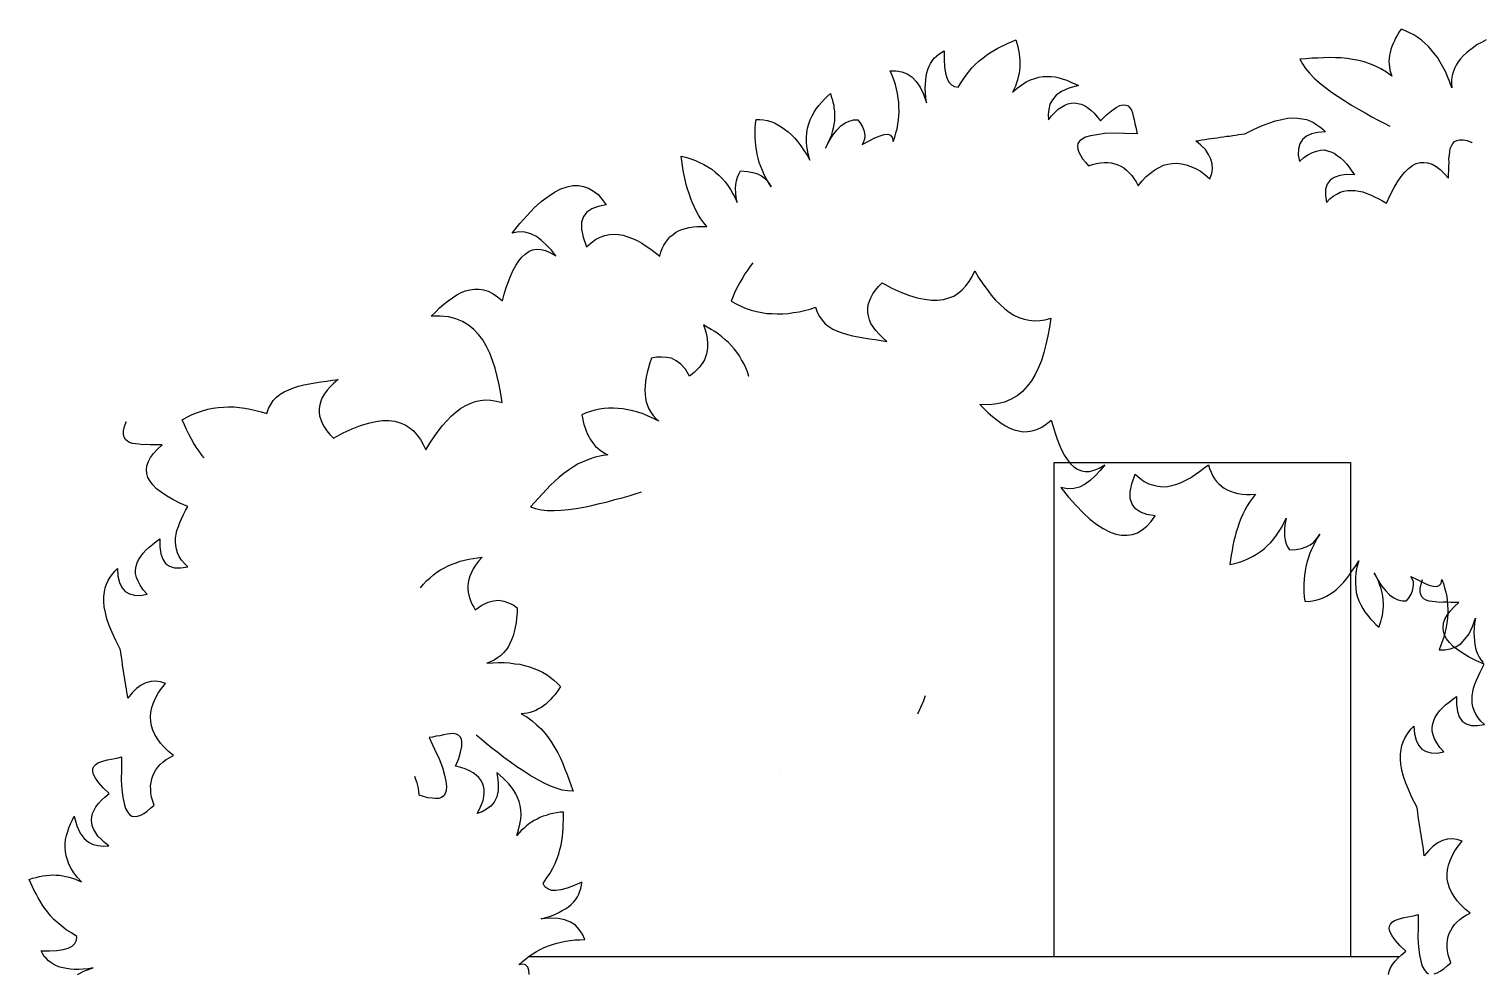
# Model space of a CAD drawing. Extents: x -24232 to 27340, y -23039 to 23489.
# Drawn here: x -10953 to -10217, y -4855 to -4377 of the extents above; entities that cross this region are included whole.
import ezdxf

# ---------------------------------------------------------------- set-up
doc = ezdxf.new("R2010")
doc.units = 0
doc.header["$LTSCALE"] = 10
for name, color, linetype in [('0-PLANTS', 11, 'CONTINUOUS'), ('1', 1, 'CONTINUOUS'), ('3', 3, 'CONTINUOUS')]:
    doc.layers.add(name, color=color, linetype=linetype)

msp = doc.modelspace()

# ---------------------------------------------------------------- linework, layer by layer
at = {"layer": '0-PLANTS', "color": 11}
msp.add_lwpolyline([(-10503.1, -4723.56), (-10500.12, -4716.77), (-10499.19, -4714.25)], dxfattribs=at)
for points in [[(-10503.85, -4725.29), (-10503.85, -4725.29)], [(-10572.65, -4752.9), (-10572.65, -4752.9)]]:
    msp.add_lwpolyline(points, close=True, dxfattribs=at)
at = {"layer": '1'}
for p, q in [((-10434.24, -4596.46), (-10284.24, -4596.46)), ((-10434.24, -4846.46), (-10434.24, -4596.46)), ((-10284.24, -4596.46), (-10284.24, -4846.46))]:
    msp.add_line(p, q, dxfattribs=at)
for points in [[(-10215.73, -4382.83), (-10218.02, -4384.1), (-10220.16, -4385.24), (-10222.06, -4386.68), (-10223.95, -4387.98), (-10225.57, -4389.31), (-10227.21, -4390.77), (-10228.59, -4392.4), (-10229.82, -4393.9), (-10230.8, -4395.56), (-10231.64, -4397.24), (-10232.36, -4399.07), (-10232.81, -4400.92), (-10233.15, -4402.92), (-10233.21, -4404.94), (-10233.01, -4406.99), (-10233.01, -4406.99), (-10234.08, -4404.18), (-10235.16, -4401.36), (-10236.26, -4398.82), (-10237.51, -4396.39), (-10238.91, -4394.09), (-10240.19, -4391.93), (-10241.74, -4389.88), (-10243.32, -4387.96), (-10244.9, -4386.18), (-10246.63, -4384.52), (-10248.38, -4382.99), (-10250.27, -4381.59), (-10252.31, -4380.3), (-10254.38, -4379.29), (-10256.44, -4378.27), (-10258.66, -4377.38), (-10258.66, -4377.38), (-10259.61, -4378.77), (-10260.57, -4380.3), (-10261.39, -4381.71), (-10262.08, -4383.27), (-10262.76, -4384.69), (-10263.31, -4386.12), (-10263.87, -4387.69), (-10264.29, -4389.14), (-10264.57, -4390.6), (-10264.71, -4392.08), (-10264.87, -4393.69), (-10264.75, -4395.19), (-10264.63, -4396.69), (-10264.36, -4398.07), (-10263.97, -4399.6), (-10263.44, -4401.14), (-10263.44, -4401.14), (-10266.09, -4399.12), (-10268.9, -4397.49), (-10271.61, -4396.14), (-10274.47, -4394.91), (-10277.36, -4393.95), (-10280.13, -4393.26), (-10283.06, -4392.7), (-10285.99, -4392.28), (-10288.94, -4391.99), (-10291.91, -4391.83), (-10294.88, -4391.81), (-10297.87, -4391.92), (-10300.86, -4392.03), (-10303.85, -4392.14), (-10306.86, -4392.39), (-10309.85, -4392.5), (-10309.85, -4392.5), (-10308.6, -4394.92), (-10307.08, -4397.37), (-10305.01, -4399.74), (-10302.55, -4402.29), (-10299.94, -4404.58), (-10296.92, -4406.91), (-10293.9, -4409.24), (-10290.6, -4411.46), (-10287.16, -4413.7), (-10283.71, -4415.8), (-10280.26, -4417.9), (-10276.79, -4419.73), (-10273.46, -4421.68), (-10270.24, -4423.36), (-10267.27, -4424.87), (-10264.44, -4426.37)], [(-10864.11, -4594.13), (-10865.25, -4592.73), (-10866.67, -4590.71), (-10868.09, -4588.68), (-10869.39, -4586.51), (-10870.68, -4584.33), (-10871.85, -4582.15), (-10873.02, -4579.83), (-10874.08, -4577.36), (-10875.14, -4574.89), (-10875.14, -4574.89), (-10872.57, -4573.42), (-10870.12, -4572.23), (-10867.52, -4571.16), (-10864.89, -4570.36), (-10862.26, -4569.55), (-10859.6, -4569.02), (-10857.07, -4568.63), (-10854.37, -4568.5), (-10851.68, -4568.37), (-10848.97, -4568.38), (-10846.23, -4568.65), (-10843.48, -4569.05), (-10840.74, -4569.46), (-10837.96, -4570.13), (-10835.19, -4570.81), (-10832.38, -4571.75), (-10832.38, -4571.75), (-10831.55, -4569.23), (-10830.41, -4567.08), (-10829.1, -4565.2), (-10827.52, -4563.41), (-10825.63, -4562.01), (-10823.59, -4560.72), (-10821.25, -4559.68), (-10818.91, -4558.77), (-10816.28, -4557.97), (-10813.63, -4557.3), (-10810.84, -4556.76), (-10808.05, -4556.21), (-10805.12, -4555.78), (-10802.18, -4555.36), (-10799.24, -4554.93), (-10796.31, -4554.51), (-10796.31, -4554.51), (-10798.43, -4556.34), (-10800.28, -4558.15), (-10801.86, -4559.93), (-10803.17, -4561.82), (-10804.35, -4563.56), (-10805.12, -4565.4), (-10805.6, -4567.34), (-10805.96, -4569.14), (-10805.91, -4571.03), (-10805.73, -4572.91), (-10805.14, -4574.75), (-10804.42, -4576.57), (-10803.42, -4578.5), (-10802.01, -4580.39), (-10800.47, -4582.27), (-10798.66, -4584.13), (-10798.66, -4584.13), (-10793.78, -4581.48), (-10789.24, -4579.4), (-10784.94, -4577.76), (-10780.99, -4576.56), (-10777.28, -4575.78), (-10773.8, -4575.31), (-10770.69, -4575.27), (-10767.68, -4575.65), (-10765.02, -4576.47), (-10762.49, -4577.44), (-10760.32, -4578.85), (-10758.25, -4580.54), (-10756.43, -4582.53), (-10754.72, -4584.8), (-10753.25, -4587.36), (-10751.9, -4590.07), (-10751.9, -4590.07), (-10749.92, -4586.76), (-10747.8, -4583.57), (-10745.65, -4580.65), (-10743.49, -4577.86), (-10741.3, -4575.35), (-10739.08, -4573.1), (-10736.72, -4570.97), (-10734.45, -4569.25), (-10732.02, -4567.79), (-10729.57, -4566.6), (-10726.95, -4565.67), (-10724.43, -4565.15), (-10721.75, -4564.88), (-10719.03, -4565.02), (-10716.28, -4565.43), (-10713.36, -4566.22), (-10713.36, -4566.22), (-10714.07, -4561.69), (-10714.91, -4557.3), (-10715.89, -4552.93), (-10716.97, -4548.84), (-10718.17, -4544.89), (-10719.61, -4541.25), (-10721.31, -4537.76), (-10723.12, -4534.55), (-10725.29, -4531.78), (-10727.71, -4529.18), (-10730.37, -4527), (-10733.38, -4525.27), (-10736.77, -4523.85), (-10740.52, -4522.86), (-10744.63, -4522.46), (-10749.23, -4522.5), (-10749.23, -4522.5), (-10747.13, -4520.4), (-10745.04, -4518.3), (-10742.92, -4516.46), (-10740.65, -4514.75), (-10738.5, -4513.18), (-10736.34, -4511.75), (-10734.15, -4510.59), (-10731.94, -4509.69), (-10729.69, -4509.2), (-10727.42, -4508.84), (-10725.11, -4508.88), (-10722.78, -4509.19), (-10720.41, -4509.91), (-10717.98, -4511.16), (-10715.66, -4512.69), (-10713.16, -4514.74), (-10713.16, -4514.74), (-10712.27, -4511.4), (-10711.25, -4508.05), (-10710.2, -4504.97), (-10709, -4502.01), (-10707.78, -4499.32), (-10706.39, -4496.88), (-10705, -4494.57), (-10703.42, -4492.66), (-10701.68, -4491.13), (-10699.91, -4489.87), (-10697.96, -4489), (-10695.96, -4488.67), (-10693.79, -4488.73), (-10691.43, -4489.3), (-10688.89, -4490.41), (-10686.15, -4492.03), (-10686.15, -4492.03), (-10688.47, -4489.15), (-10690.89, -4486.54), (-10693.42, -4484.22), (-10696.05, -4482.31), (-10698.9, -4480.83), (-10701.83, -4480.04), (-10704.95, -4479.94), (-10708.28, -4480.54), (-10708.28, -4480.54), (-10704.42, -4475.69), (-10700.64, -4471.53), (-10697.08, -4467.79), (-10693.6, -4464.6), (-10690.07, -4461.95), (-10686.89, -4459.88), (-10683.67, -4458.2), (-10680.53, -4457.08), (-10677.61, -4456.52), (-10674.77, -4456.51), (-10672.15, -4456.93), (-10669.63, -4457.77), (-10667.18, -4459.28), (-10664.83, -4461.08), (-10662.71, -4463.45), (-10660.67, -4466.22), (-10660.67, -4466.22), (-10664.79, -4467.04), (-10668.06, -4468.17), (-10670.6, -4469.91), (-10672.28, -4472.11), (-10673.21, -4475.05), (-10673.28, -4478.44), (-10672.46, -4482.56), (-10670.77, -4487.4), (-10670.77, -4487.4), (-10668.39, -4485.4), (-10666.12, -4483.69), (-10663.8, -4482.51), (-10661.44, -4481.74), (-10659.05, -4481.23), (-10656.77, -4481.01), (-10654.45, -4481.18), (-10652.11, -4481.63), (-10649.73, -4482.34), (-10647.48, -4483.2), (-10645.07, -4484.32), (-10642.78, -4485.58), (-10640.46, -4487.11), (-10638.14, -4488.65), (-10635.95, -4490.32), (-10633.6, -4492.12), (-10633.6, -4492.12), (-10633.12, -4490.18), (-10632.35, -4488.34), (-10631.57, -4486.64), (-10630.64, -4485.06), (-10629.55, -4483.73), (-10628.47, -4482.41), (-10627.08, -4481.32), (-10625.7, -4480.24), (-10624.16, -4479.41), (-10622.47, -4478.7), (-10620.63, -4478.11), (-10618.78, -4477.66), (-10616.65, -4477.31), (-10614.5, -4477.1), (-10612.33, -4477.16), (-10609.89, -4477.19), (-10609.89, -4477.19), (-10611.43, -4475.31), (-10612.85, -4473.28), (-10614.12, -4471.38), (-10615.28, -4469.19), (-10616.3, -4467.12), (-10617.33, -4464.92), (-10618.09, -4462.7), (-10618.85, -4460.47), (-10619.61, -4458.24), (-10620.24, -4456), (-10620.75, -4453.61), (-10621.26, -4451.23), (-10621.76, -4448.84), (-10622.13, -4446.44), (-10622.51, -4444.04), (-10622.88, -4441.64), (-10622.88, -4441.64), (-10620.39, -4442.2), (-10618.01, -4442.92), (-10615.63, -4443.76), (-10613.5, -4444.77), (-10611.37, -4445.78), (-10609.36, -4446.94), (-10607.33, -4448.23), (-10605.56, -4449.68), (-10603.78, -4451.26), (-10602.14, -4452.86), (-10600.61, -4454.6), (-10599.2, -4456.5), (-10597.92, -4458.54), (-10596.63, -4460.58), (-10595.47, -4462.76), (-10594.43, -4465.1), (-10594.43, -4465.1), (-10594.95, -4462.58), (-10595.17, -4460.3), (-10595.26, -4458), (-10595.19, -4455.97), (-10594.84, -4454.03), (-10594.34, -4452.23), (-10593.69, -4450.67), (-10592.76, -4449.09), (-10592.76, -4449.09), (-10589.35, -4449.29), (-10586.59, -4449.83), (-10584.22, -4450.55), (-10582.22, -4451.57), (-10580.61, -4452.76), (-10579.39, -4454.13), (-10578.31, -4455.52), (-10577.35, -4457.05), (-10577.35, -4457.05), (-10578.63, -4455.01), (-10579.78, -4452.95), (-10580.79, -4451.02), (-10581.67, -4448.94), (-10582.55, -4446.86), (-10583.3, -4444.77), (-10583.91, -4442.66), (-10584.39, -4440.54), (-10584.74, -4438.41), (-10585.09, -4436.28), (-10585.3, -4434.13), (-10585.38, -4431.97), (-10585.45, -4429.82), (-10585.4, -4427.64), (-10585.22, -4425.32), (-10584.9, -4423.12), (-10584.9, -4423.12), (-10583, -4423.07), (-10581.09, -4423.29), (-10579.29, -4423.65), (-10577.48, -4424.15), (-10575.66, -4424.79), (-10573.94, -4425.7), (-10572.21, -4426.75), (-10570.47, -4427.93), (-10568.72, -4429.25), (-10567.07, -4430.84), (-10565.41, -4432.58), (-10563.87, -4434.45), (-10562.32, -4436.47), (-10560.74, -4438.75), (-10559.16, -4441.03), (-10557.69, -4443.59), (-10557.69, -4443.59), (-10558.54, -4440.43), (-10559.1, -4437.5), (-10559.36, -4434.82), (-10559.35, -4432.25), (-10559.18, -4429.79), (-10558.87, -4427.46), (-10558.28, -4425.24), (-10557.53, -4423.27), (-10556.64, -4421.28), (-10555.6, -4419.42), (-10554.56, -4417.69), (-10553.23, -4416.07), (-10551.9, -4414.45), (-10550.42, -4412.95), (-10548.94, -4411.45), (-10547.33, -4409.94), (-10547.33, -4409.94), (-10546.92, -4411.38), (-10546.51, -4412.83), (-10546.09, -4414.28), (-10545.66, -4415.86), (-10545.52, -4417.34), (-10545.23, -4418.94), (-10545.2, -4420.56), (-10545.18, -4422.18), (-10545.28, -4423.82), (-10545.52, -4425.6), (-10545.88, -4427.4), (-10546.36, -4429.34), (-10546.98, -4431.3), (-10547.74, -4433.27), (-10548.75, -4435.4), (-10549.89, -4437.54), (-10549.89, -4437.54), (-10547.94, -4433.96), (-10546.07, -4430.94), (-10544.02, -4428.43), (-10542.06, -4426.34), (-10539.91, -4424.78), (-10537.83, -4423.89), (-10535.59, -4423.27), (-10533.42, -4423.32), (-10533.42, -4423.32), (-10532.16, -4425.09), (-10531.18, -4426.76), (-10530.47, -4428.45), (-10530.05, -4430.03), (-10529.9, -4431.51), (-10530.02, -4433.01), (-10530.56, -4434.41), (-10531.25, -4435.7), (-10531.25, -4435.7), (-10527.77, -4433.87), (-10524.81, -4432.36), (-10522.2, -4431.29), (-10520.1, -4430.67), (-10518.35, -4430.5), (-10516.95, -4431.04), (-10516.02, -4432.17), (-10515.56, -4434.15), (-10515.56, -4434.15), (-10514.82, -4432.05), (-10514.22, -4429.82), (-10513.62, -4427.73), (-10513.16, -4425.52), (-10512.97, -4423.33), (-10512.78, -4421.15), (-10512.59, -4418.96), (-10512.68, -4416.67), (-10512.76, -4414.51), (-10513.12, -4412.24), (-10513.47, -4409.98), (-10513.97, -4407.72), (-10514.46, -4405.47), (-10515.24, -4403.11), (-10516.13, -4400.9), (-10517.04, -4398.55), (-10517.04, -4398.55), (-10514.06, -4398.52), (-10511.17, -4399.05), (-10508.5, -4400.01), (-10506.04, -4401.66), (-10503.92, -4403.89), (-10501.88, -4406.66), (-10500.17, -4410.29), (-10498.66, -4414.61), (-10498.66, -4414.61), (-10499.05, -4412.07), (-10499.29, -4409.66), (-10499.38, -4407.37), (-10499.32, -4405.19), (-10499.12, -4403.14), (-10498.9, -4401.22), (-10498.54, -4399.43), (-10498.03, -4397.75), (-10497.37, -4396.2), (-10496.69, -4394.78), (-10495.75, -4393.33), (-10494.79, -4392.15), (-10493.67, -4391.09), (-10492.56, -4390.04), (-10491.15, -4389.22), (-10489.74, -4388.4), (-10489.74, -4388.4), (-10489.87, -4392.61), (-10489.63, -4396.38), (-10489.18, -4399.59), (-10488.52, -4402.1), (-10487.51, -4404.16), (-10486.15, -4405.52), (-10484.57, -4406.44), (-10482.66, -4406.66), (-10482.66, -4406.66), (-10480.9, -4403.91), (-10479.26, -4401.32), (-10477.44, -4399.1), (-10475.75, -4397.04), (-10473.91, -4395.1), (-10472.05, -4393.43), (-10470.29, -4392.03), (-10468.4, -4390.63), (-10466.62, -4389.37), (-10464.71, -4388.23), (-10462.91, -4387.24), (-10460.97, -4386.24), (-10459.16, -4385.38), (-10457.35, -4384.53), (-10455.41, -4383.66), (-10453.6, -4382.8), (-10453.6, -4382.8), (-10453.02, -4384.5), (-10452.57, -4386.36), (-10452.13, -4388.07), (-10451.82, -4389.8), (-10451.65, -4391.55), (-10451.49, -4393.16), (-10451.45, -4394.91), (-10451.56, -4396.55), (-10451.67, -4398.18), (-10451.91, -4399.83), (-10452.29, -4401.5), (-10452.68, -4403.02), (-10453.21, -4404.57), (-10453.72, -4406.24), (-10454.39, -4407.66), (-10455.18, -4409.23), (-10455.18, -4409.23), (-10452.81, -4407.23), (-10450.54, -4405.52), (-10448.38, -4404.09), (-10446.18, -4403.06), (-10443.95, -4402.3), (-10441.85, -4401.68), (-10439.71, -4401.34), (-10437.69, -4401.27), (-10435.65, -4401.34), (-10433.6, -4401.55), (-10431.65, -4402.03), (-10429.56, -4402.64), (-10427.74, -4403.27), (-10425.76, -4404.16), (-10423.77, -4405.04), (-10421.92, -4405.94), (-10421.92, -4405.94), (-10426.81, -4407.24), (-10430.43, -4408.95), (-10433.22, -4410.85), (-10435.03, -4413.06), (-10436.3, -4415.35), (-10436.85, -4417.98), (-10437.13, -4420.58), (-10437, -4423.28), (-10437, -4423.28), (-10435.45, -4421.23), (-10433.73, -4419.43), (-10432.12, -4417.92), (-10430.47, -4416.81), (-10428.8, -4415.83), (-10427.25, -4415.14), (-10425.52, -4414.83), (-10423.91, -4414.67), (-10422.26, -4414.91), (-10420.59, -4415.29), (-10418.89, -4416.07), (-10417.31, -4417), (-10415.69, -4418.33), (-10413.91, -4419.91), (-10412.38, -4421.66), (-10410.68, -4423.79), (-10410.68, -4423.79), (-10407.73, -4420.79), (-10405.1, -4418.64), (-10402.82, -4417.06), (-10400.88, -4416.05), (-10399.3, -4415.63), (-10397.93, -4415.76), (-10396.81, -4416.19), (-10395.9, -4417.19), (-10395.11, -4418.33), (-10394.56, -4419.76), (-10394.13, -4421.34), (-10393.68, -4423.2), (-10393.36, -4425.06), (-10392.9, -4426.91), (-10392.6, -4428.64), (-10392.16, -4430.36), (-10392.16, -4430.36), (-10398.54, -4430.18), (-10403.97, -4430.04), (-10408.69, -4430.23), (-10412.57, -4430.75), (-10415.76, -4431.34), (-10418.27, -4431.99), (-10420.07, -4432.98), (-10421.31, -4434.05), (-10422.15, -4435.22), (-10422.42, -4436.6), (-10422.27, -4438.07), (-10421.71, -4439.64), (-10420.88, -4441.19), (-10419.76, -4442.97), (-10418.36, -4444.73), (-10416.84, -4446.47), (-10416.84, -4446.47), (-10414.73, -4445.86), (-10412.76, -4445.26), (-10410.76, -4444.93), (-10408.87, -4444.87), (-10406.98, -4444.82), (-10405.33, -4445.07), (-10403.53, -4445.43), (-10401.99, -4445.95), (-10400.42, -4446.75), (-10398.99, -4447.55), (-10397.53, -4448.63), (-10396.33, -4449.86), (-10394.96, -4451.35), (-10393.86, -4452.87), (-10392.74, -4454.66), (-10391.73, -4456.59), (-10391.73, -4456.59), (-10389.68, -4454.08), (-10387.58, -4451.98), (-10385.46, -4450.15), (-10383.32, -4448.58), (-10381.14, -4447.28), (-10378.94, -4446.25), (-10376.7, -4445.62), (-10374.44, -4445.26), (-10372.14, -4445.17), (-10369.81, -4445.48), (-10367.46, -4445.93), (-10365.08, -4446.78), (-10362.67, -4447.89), (-10360.23, -4449.28), (-10357.9, -4450.94), (-10355.39, -4453), (-10355.39, -4453), (-10354.42, -4450.46), (-10354.12, -4448), (-10354.23, -4445.57), (-10354.88, -4443.06), (-10356.06, -4440.74), (-10357.65, -4438.33), (-10359.9, -4436.11), (-10362.57, -4433.8), (-10362.57, -4433.8), (-10360.96, -4433.64), (-10359.5, -4433.36), (-10357.89, -4433.2), (-10356.29, -4432.91), (-10354.82, -4432.76), (-10353.22, -4432.47), (-10351.74, -4432.32), (-10350.15, -4432.03), (-10348.54, -4431.87), (-10347.08, -4431.59), (-10345.47, -4431.43), (-10343.87, -4431.14), (-10342.4, -4431), (-10340.8, -4430.7), (-10339.33, -4430.56), (-10337.73, -4430.26), (-10337.73, -4430.26), (-10333.34, -4428.07), (-10329.32, -4426.32), (-10325.67, -4424.87), (-10322.26, -4423.73), (-10319.08, -4423), (-10316.16, -4422.45), (-10313.46, -4422.31), (-10311.02, -4422.34), (-10308.69, -4422.66), (-10306.61, -4423.13), (-10304.79, -4423.76), (-10302.94, -4424.66), (-10301.34, -4425.72), (-10299.75, -4426.78), (-10298.28, -4427.99), (-10296.92, -4429.35), (-10296.92, -4429.35), (-10300.83, -4429.6), (-10304, -4430.32), (-10306.59, -4431.52), (-10308.59, -4433.21), (-10309.87, -4435.37), (-10310.57, -4437.87), (-10310.68, -4440.86), (-10310.07, -4444.32), (-10310.07, -4444.32), (-10307.83, -4442.34), (-10305.55, -4440.76), (-10303.48, -4439.75), (-10301.52, -4439.01), (-10299.54, -4438.54), (-10297.65, -4438.49), (-10295.85, -4438.86), (-10294.17, -4439.37), (-10292.61, -4440.16), (-10291.01, -4441.22), (-10289.4, -4442.42), (-10287.9, -4443.89), (-10286.39, -4445.51), (-10285, -4447.26), (-10283.59, -4449.16), (-10282.19, -4451.05), (-10282.19, -4451.05), (-10286.26, -4450.91), (-10289.74, -4451.39), (-10292.49, -4452.34), (-10294.65, -4453.77), (-10296.07, -4455.81), (-10296.91, -4458.33), (-10297, -4461.45), (-10296.51, -4465.06), (-10296.51, -4465.06), (-10294.79, -4463.26), (-10293.03, -4461.87), (-10291.25, -4460.75), (-10289.44, -4459.89), (-10287.6, -4459.3), (-10285.74, -4458.98), (-10283.85, -4458.93), (-10281.94, -4459.01), (-10280.01, -4459.36), (-10278.08, -4459.72), (-10276.11, -4460.47), (-10274.14, -4461.22), (-10272.16, -4462.11), (-10270.03, -4463.12), (-10268.03, -4464.14), (-10266.02, -4465.3), (-10266.02, -4465.3), (-10264.24, -4461.33), (-10262.43, -4457.76), (-10260.57, -4454.6), (-10258.67, -4451.98), (-10256.87, -4449.63), (-10254.88, -4447.81), (-10252.99, -4446.4), (-10251.06, -4445.4), (-10249.08, -4444.8), (-10247.19, -4444.75), (-10245.14, -4444.95), (-10243.04, -4445.69), (-10241.03, -4446.85), (-10238.98, -4448.41), (-10236.89, -4450.37), (-10234.76, -4452.73), (-10234.76, -4452.73), (-10234.68, -4450.82), (-10234.61, -4448.79), (-10234.54, -4446.75), (-10234.45, -4444.84), (-10234.52, -4442.82), (-10234.29, -4441.04), (-10234.06, -4439.25), (-10233.8, -4437.74), (-10233.26, -4436.33), (-10232.57, -4435.18), (-10231.71, -4434.28), (-10230.55, -4433.63), (-10229.09, -4433.35), (-10227.33, -4433.31), (-10225.26, -4433.78), (-10222.87, -4434.63), (-10222.87, -4434.63), (-10222.77, -4434.54)], [(-10586.57, -4495.62), (-10587.71, -4497.01), (-10589.13, -4499.04), (-10590.55, -4501.06), (-10591.85, -4503.24), (-10593.15, -4505.41), (-10594.31, -4507.6), (-10595.49, -4509.92), (-10596.54, -4512.39), (-10597.6, -4514.86), (-10597.6, -4514.86), (-10595.04, -4516.33), (-10592.58, -4517.52), (-10589.98, -4518.59), (-10587.35, -4519.39), (-10584.72, -4520.19), (-10582.06, -4520.72), (-10579.53, -4521.11), (-10576.83, -4521.24), (-10574.14, -4521.37), (-10571.43, -4521.37), (-10568.69, -4521.1), (-10565.95, -4520.69), (-10563.2, -4520.28), (-10560.42, -4519.61), (-10557.65, -4518.94), (-10554.85, -4517.99), (-10554.85, -4517.99), (-10554.01, -4520.51), (-10552.87, -4522.66), (-10551.57, -4524.55), (-10549.98, -4526.33), (-10548.09, -4527.74), (-10546.05, -4529.02), (-10543.72, -4530.06), (-10541.37, -4530.97), (-10538.74, -4531.77), (-10536.1, -4532.44), (-10533.31, -4532.99), (-10530.52, -4533.53), (-10527.58, -4533.96), (-10524.64, -4534.38), (-10521.71, -4534.81), (-10518.77, -4535.24), (-10518.77, -4535.24), (-10520.89, -4533.4), (-10522.74, -4531.59), (-10524.33, -4529.81), (-10525.63, -4527.92), (-10526.81, -4526.18), (-10527.58, -4524.34), (-10528.06, -4522.4), (-10528.43, -4520.6), (-10528.38, -4518.71), (-10528.19, -4516.84), (-10527.6, -4515), (-10526.88, -4513.17), (-10525.88, -4511.24), (-10524.47, -4509.35), (-10522.93, -4507.47), (-10521.12, -4505.62), (-10521.12, -4505.62), (-10516.24, -4508.27), (-10511.7, -4510.34), (-10507.4, -4511.98), (-10503.45, -4513.19), (-10499.74, -4513.96), (-10496.27, -4514.44), (-10493.15, -4514.47), (-10490.14, -4514.09), (-10487.48, -4513.27), (-10484.95, -4512.31), (-10482.78, -4510.89), (-10480.72, -4509.2), (-10478.9, -4507.22), (-10477.18, -4504.95), (-10475.71, -4502.38), (-10474.36, -4499.67), (-10474.36, -4499.67), (-10472.38, -4502.98), (-10470.26, -4506.17), (-10468.11, -4509.09), (-10465.95, -4511.88), (-10463.76, -4514.4), (-10461.55, -4516.65), (-10459.18, -4518.78), (-10456.92, -4520.49), (-10454.49, -4521.95), (-10452.03, -4523.14), (-10449.42, -4524.08), (-10446.89, -4524.6), (-10444.21, -4524.86), (-10441.49, -4524.72), (-10438.74, -4524.32), (-10435.82, -4523.52), (-10435.82, -4523.52), (-10436.54, -4528.06), (-10437.38, -4532.44), (-10438.35, -4536.81), (-10439.43, -4540.91), (-10440.63, -4544.85), (-10442.08, -4548.5), (-10443.78, -4551.99), (-10445.58, -4555.19), (-10447.75, -4557.96), (-10450.18, -4560.56), (-10452.83, -4562.74), (-10455.84, -4564.47), (-10459.23, -4565.9), (-10462.99, -4566.88), (-10467.09, -4567.29), (-10471.69, -4567.24), (-10471.69, -4567.24), (-10469.59, -4569.34), (-10467.5, -4571.45), (-10465.38, -4573.28), (-10463.11, -4574.99), (-10460.96, -4576.56), (-10458.8, -4577.99), (-10456.62, -4579.16), (-10454.4, -4580.05), (-10452.15, -4580.55), (-10449.88, -4580.91), (-10447.58, -4580.86), (-10445.24, -4580.55), (-10442.87, -4579.84), (-10440.45, -4578.59), (-10438.13, -4577.06), (-10435.62, -4575), (-10435.62, -4575), (-10434.73, -4578.34), (-10433.71, -4581.69), (-10432.66, -4584.77), (-10431.46, -4587.73), (-10430.24, -4590.43), (-10428.86, -4592.87), (-10427.46, -4595.17), (-10425.89, -4597.09), (-10424.14, -4598.61), (-10422.37, -4599.87), (-10420.42, -4600.74), (-10418.43, -4601.07), (-10416.25, -4601.02), (-10413.89, -4600.44), (-10411.35, -4599.34), (-10408.61, -4597.71), (-10408.61, -4597.71), (-10410.93, -4600.6), (-10413.36, -4603.2), (-10415.89, -4605.52), (-10418.51, -4607.43), (-10421.37, -4608.91), (-10424.29, -4609.7), (-10427.41, -4609.8), (-10430.74, -4609.2), (-10430.74, -4609.2), (-10426.89, -4614.05), (-10423.1, -4618.22), (-10419.54, -4621.95), (-10416.06, -4625.14), (-10412.53, -4627.79), (-10409.35, -4629.87), (-10406.13, -4631.54), (-10402.99, -4632.66), (-10400.07, -4633.22), (-10397.23, -4633.23), (-10394.61, -4632.81), (-10392.09, -4631.98), (-10389.64, -4630.46), (-10387.3, -4628.66), (-10385.17, -4626.3), (-10383.13, -4623.52), (-10383.13, -4623.52), (-10387.25, -4622.71), (-10390.52, -4621.57), (-10393.06, -4619.83), (-10394.74, -4617.63), (-10395.67, -4614.7), (-10395.74, -4611.31), (-10394.93, -4607.19), (-10393.23, -4602.34), (-10393.23, -4602.34), (-10390.85, -4604.34), (-10388.58, -4606.05), (-10386.26, -4607.23), (-10383.9, -4608.01), (-10381.51, -4608.51), (-10379.24, -4608.74), (-10376.92, -4608.56), (-10374.57, -4608.12), (-10372.2, -4607.4), (-10369.94, -4606.54), (-10367.53, -4605.42), (-10365.24, -4604.16), (-10362.92, -4602.63), (-10360.61, -4601.1), (-10358.41, -4599.42), (-10356.06, -4597.62), (-10356.06, -4597.62), (-10355.58, -4599.56), (-10354.81, -4601.4), (-10354.03, -4603.1), (-10353.11, -4604.68), (-10352.02, -4606.01), (-10350.93, -4607.34), (-10349.55, -4608.42), (-10348.16, -4609.5), (-10346.62, -4610.33), (-10344.93, -4611.04), (-10343.09, -4611.63), (-10341.24, -4612.08), (-10339.11, -4612.43), (-10336.96, -4612.64), (-10334.79, -4612.59), (-10332.35, -4612.56), (-10332.35, -4612.56), (-10333.89, -4614.44), (-10335.31, -4616.46), (-10336.58, -4618.37), (-10337.75, -4620.55), (-10338.76, -4622.62), (-10339.79, -4624.82), (-10340.55, -4627.05), (-10341.32, -4629.27), (-10342.08, -4631.5), (-10342.7, -4633.74), (-10343.21, -4636.13), (-10343.72, -4638.52), (-10344.22, -4640.9), (-10344.6, -4643.31), (-10344.97, -4645.71), (-10345.34, -4648.11), (-10345.34, -4648.11), (-10342.85, -4647.54), (-10340.48, -4646.83), (-10338.09, -4645.98), (-10335.96, -4644.97), (-10333.83, -4643.96), (-10331.82, -4642.81), (-10329.8, -4641.52), (-10328.03, -4640.07), (-10326.25, -4638.48), (-10324.6, -4636.88), (-10323.07, -4635.14), (-10321.67, -4633.25), (-10320.38, -4631.21), (-10319.1, -4629.17), (-10317.93, -4626.98), (-10316.89, -4624.65), (-10316.89, -4624.65), (-10317.41, -4627.17), (-10317.63, -4629.45), (-10317.73, -4631.74), (-10317.66, -4633.78), (-10317.3, -4635.71), (-10316.81, -4637.52), (-10316.15, -4639.07), (-10315.22, -4640.65), (-10315.22, -4640.65), (-10311.81, -4640.45), (-10309.05, -4639.91), (-10306.68, -4639.2), (-10304.68, -4638.17), (-10303.08, -4636.98), (-10301.86, -4635.61), (-10300.77, -4634.23), (-10299.81, -4632.7), (-10299.81, -4632.7), (-10301.09, -4634.74), (-10302.24, -4636.79), (-10303.25, -4638.72), (-10304.13, -4640.8), (-10305.01, -4642.88), (-10305.76, -4644.97), (-10306.38, -4647.08), (-10306.86, -4649.2), (-10307.2, -4651.33), (-10307.55, -4653.46), (-10307.76, -4655.61), (-10307.84, -4657.77), (-10307.92, -4659.93), (-10307.86, -4662.1), (-10307.68, -4664.42), (-10307.36, -4666.62), (-10307.36, -4666.62), (-10305.47, -4666.67), (-10303.55, -4666.45), (-10301.75, -4666.09), (-10299.94, -4665.59), (-10298.12, -4664.96), (-10296.41, -4664.04), (-10294.68, -4663), (-10292.94, -4661.81), (-10291.18, -4660.5), (-10289.53, -4658.9), (-10287.87, -4657.17), (-10286.33, -4655.29), (-10284.78, -4653.28), (-10283.2, -4650.99), (-10281.62, -4648.71), (-10280.15, -4646.15), (-10280.15, -4646.15), (-10281, -4649.32), (-10281.56, -4652.24), (-10281.83, -4654.92), (-10281.81, -4657.5), (-10281.65, -4659.95), (-10281.34, -4662.28), (-10280.74, -4664.51), (-10279.99, -4666.48), (-10279.1, -4668.46), (-10278.07, -4670.32), (-10277.02, -4672.05), (-10275.69, -4673.67), (-10274.36, -4675.3), (-10272.88, -4676.8), (-10271.41, -4678.3), (-10269.8, -4679.81), (-10269.8, -4679.81), (-10269.38, -4678.36), (-10268.97, -4676.91), (-10268.55, -4675.46), (-10268.13, -4673.88), (-10267.98, -4672.4), (-10267.69, -4670.81), (-10267.66, -4669.19), (-10267.64, -4667.56), (-10267.75, -4665.93), (-10267.98, -4664.14), (-10268.34, -4662.35), (-10268.83, -4660.4), (-10269.45, -4658.45), (-10270.2, -4656.48), (-10271.21, -4654.35), (-10272.35, -4652.2), (-10272.35, -4652.2), (-10270.4, -4655.78), (-10268.53, -4658.81), (-10266.48, -4661.31), (-10264.52, -4663.4), (-10262.37, -4664.97), (-10260.29, -4665.85), (-10258.05, -4666.48), (-10255.88, -4666.42), (-10255.88, -4666.42), (-10254.62, -4664.65), (-10253.64, -4662.99), (-10252.94, -4661.3), (-10252.51, -4659.71), (-10252.36, -4658.24), (-10252.49, -4656.74), (-10253.02, -4655.33), (-10253.71, -4654.04), (-10253.71, -4654.04), (-10250.23, -4655.88), (-10247.27, -4657.39), (-10244.67, -4658.46), (-10242.56, -4659.07), (-10240.82, -4659.24), (-10239.41, -4658.71), (-10238.48, -4657.58), (-10238.02, -4655.59), (-10238.02, -4655.59), (-10237.28, -4657.7), (-10236.69, -4659.92), (-10236.08, -4662.01), (-10235.62, -4664.23), (-10235.43, -4666.41), (-10235.24, -4668.6), (-10235.05, -4670.78), (-10235.14, -4673.08), (-10235.22, -4675.23), (-10235.58, -4677.5), (-10235.94, -4679.77), (-10236.43, -4682.02), (-10236.92, -4684.27), (-10237.7, -4686.64), (-10238.59, -4688.85), (-10239.5, -4691.2), (-10239.5, -4691.2), (-10236.53, -4691.22), (-10233.63, -4690.69), (-10230.96, -4689.74), (-10228.5, -4688.09), (-10226.38, -4685.86), (-10224.35, -4683.08), (-10222.64, -4679.46), (-10221.13, -4675.14), (-10221.13, -4675.14), (-10221.51, -4677.67), (-10221.75, -4680.09), (-10221.84, -4682.38), (-10221.78, -4684.55), (-10221.58, -4686.6), (-10221.36, -4688.52), (-10221, -4690.32), (-10220.49, -4691.99), (-10219.83, -4693.55), (-10219.16, -4694.97), (-10218.22, -4696.41), (-10217.25, -4697.59)], [(-10588.65, -4553.04), (-10588.65, -4553.04), (-10589.34, -4550.66), (-10590.17, -4548.56), (-10591.18, -4546.44), (-10592.22, -4544.5), (-10593.26, -4542.57), (-10594.59, -4540.7), (-10595.94, -4539.02), (-10597.39, -4537.42), (-10598.85, -4535.83), (-10600.51, -4534.4), (-10602.18, -4532.97), (-10603.95, -4531.63), (-10605.72, -4530.28), (-10607.62, -4529.21), (-10609.6, -4528.04), (-10611.58, -4526.87), (-10611.58, -4526.87), (-10610.71, -4529.45), (-10610.01, -4531.83), (-10609.67, -4533.98), (-10609.52, -4536.1), (-10609.45, -4538.12), (-10609.64, -4539.83), (-10610.01, -4541.51), (-10610.47, -4543.09), (-10611.01, -4544.56), (-10611.83, -4545.91), (-10612.73, -4547.16), (-10613.74, -4548.48), (-10614.83, -4549.71), (-10616.01, -4550.83), (-10617.27, -4551.84), (-10618.53, -4552.85), (-10618.53, -4552.85), (-10620.64, -4549.36), (-10623.05, -4546.8), (-10625.35, -4545.02), (-10627.71, -4543.8), (-10630.15, -4543.34), (-10632.72, -4543.16), (-10635.22, -4543.27), (-10637.77, -4543.76), (-10637.77, -4543.76), (-10638.6, -4546.16), (-10639.36, -4548.67), (-10640.09, -4550.98), (-10640.44, -4553.34), (-10640.88, -4555.59), (-10641.1, -4557.68), (-10641.25, -4559.87), (-10641.1, -4561.99), (-10640.92, -4563.93), (-10640.46, -4565.8), (-10639.88, -4567.59), (-10639.12, -4569.4), (-10638.15, -4571.03), (-10636.99, -4572.7), (-10635.62, -4574.19), (-10634.04, -4575.51), (-10634.04, -4575.51), (-10636.78, -4574.25), (-10639.51, -4573), (-10642.08, -4571.95), (-10644.67, -4571.09), (-10647.29, -4570.42), (-10649.71, -4569.78), (-10652.26, -4569.4), (-10654.72, -4569.13), (-10657.1, -4568.97), (-10659.5, -4569), (-10661.81, -4569.13), (-10664.15, -4569.45), (-10666.5, -4569.96), (-10668.69, -4570.68), (-10670.88, -4571.4), (-10673.08, -4572.31), (-10673.08, -4572.31), (-10672.79, -4573.97), (-10672.4, -4575.74), (-10672, -4577.32), (-10671.41, -4578.91), (-10670.9, -4580.41), (-10670.29, -4581.82), (-10669.59, -4583.33), (-10668.87, -4584.65), (-10668.05, -4585.89), (-10667.12, -4587.05), (-10666.11, -4588.31), (-10664.97, -4589.3), (-10663.83, -4590.28), (-10662.67, -4591.08), (-10661.32, -4591.9), (-10659.87, -4592.63), (-10659.87, -4592.63), (-10663.17, -4593.04), (-10666.33, -4593.85), (-10669.21, -4594.78), (-10672.11, -4595.9), (-10674.84, -4597.23), (-10677.3, -4598.69), (-10679.78, -4600.34), (-10682.18, -4602.09), (-10684.49, -4603.94), (-10686.71, -4605.91), (-10688.86, -4607.97), (-10690.92, -4610.15), (-10692.97, -4612.32), (-10695.03, -4614.49), (-10697, -4616.77), (-10699.06, -4618.94), (-10699.06, -4618.94), (-10696.47, -4619.8), (-10693.67, -4620.49), (-10690.54, -4620.73), (-10687, -4620.83), (-10683.53, -4620.63), (-10679.74, -4620.18), (-10675.95, -4619.73), (-10672.04, -4619.01), (-10668.02, -4618.2), (-10664.09, -4617.29), (-10660.15, -4616.37), (-10656.39, -4615.25), (-10652.64, -4614.32), (-10649.17, -4613.26), (-10646, -4612.26), (-10642.93, -4611.35)], [(-10928.18, -4855.28), (-10924.57, -4853.53), (-10920.27, -4851.96), (-10920.27, -4851.96), (-10922.8, -4852.38), (-10925.21, -4852.65), (-10927.51, -4852.77), (-10929.68, -4852.74), (-10931.73, -4852.56), (-10933.65, -4852.36), (-10935.45, -4852.02), (-10937.13, -4851.53), (-10938.7, -4850.89), (-10940.13, -4850.24), (-10941.58, -4849.31), (-10942.77, -4848.36), (-10943.85, -4847.26), (-10944.92, -4846.16), (-10945.75, -4844.76), (-10946.58, -4843.36), (-10946.58, -4843.36), (-10942.37, -4843.43), (-10938.61, -4843.15), (-10935.41, -4842.66), (-10932.91, -4841.98), (-10930.85, -4840.94), (-10929.51, -4839.57), (-10928.61, -4837.97), (-10928.41, -4836.05), (-10928.41, -4836.05), (-10931.18, -4834.33), (-10933.8, -4832.72), (-10936.03, -4830.93), (-10938.11, -4829.27), (-10940.08, -4827.45), (-10941.78, -4825.61), (-10943.19, -4823.86), (-10944.62, -4821.99), (-10945.9, -4820.23), (-10947.06, -4818.33), (-10948.07, -4816.54), (-10949.1, -4814.62), (-10949.97, -4812.82), (-10950.85, -4811.02), (-10951.74, -4809.09), (-10952.62, -4807.29), (-10952.62, -4807.29), (-10950.93, -4806.69), (-10949.08, -4806.21), (-10947.37, -4805.75), (-10945.64, -4805.43), (-10943.9, -4805.23), (-10942.29, -4805.05), (-10940.54, -4804.99), (-10938.9, -4805.08), (-10937.26, -4805.17), (-10935.61, -4805.4), (-10933.95, -4805.75), (-10932.41, -4806.13), (-10930.86, -4806.63), (-10929.18, -4807.12), (-10927.75, -4807.78), (-10926.18, -4808.55), (-10926.18, -4808.55), (-10928.2, -4806.2), (-10929.94, -4803.95), (-10931.4, -4801.81), (-10932.46, -4799.62), (-10933.24, -4797.41), (-10933.88, -4795.31), (-10934.26, -4793.18), (-10934.35, -4791.16), (-10934.3, -4789.12), (-10934.12, -4787.06), (-10933.66, -4785.11), (-10933.08, -4783.01), (-10932.47, -4781.18), (-10931.61, -4779.19), (-10930.74, -4777.2), (-10929.86, -4775.34), (-10929.86, -4775.34), (-10928.51, -4780.2), (-10926.75, -4783.8), (-10924.82, -4786.57), (-10922.59, -4788.36), (-10920.28, -4789.59), (-10917.65, -4790.12), (-10915.04, -4790.37), (-10912.35, -4790.21), (-10912.35, -4790.21), (-10914.42, -4788.67), (-10916.23, -4786.98), (-10917.77, -4785.38), (-10918.9, -4783.75), (-10919.89, -4782.09), (-10920.61, -4780.55), (-10920.94, -4778.82), (-10921.11, -4777.21), (-10920.89, -4775.56), (-10920.53, -4773.89), (-10919.77, -4772.18), (-10918.87, -4770.59), (-10917.56, -4768.95), (-10915.99, -4767.15), (-10914.27, -4765.6), (-10912.15, -4763.88), (-10912.15, -4763.88), (-10915.19, -4760.96), (-10917.38, -4758.36), (-10918.98, -4756.09), (-10920.01, -4754.17), (-10920.46, -4752.6), (-10920.34, -4751.23), (-10919.92, -4750.1), (-10918.94, -4749.17), (-10917.81, -4748.37), (-10916.38, -4747.81), (-10914.8, -4747.36), (-10912.96, -4746.88), (-10911.09, -4746.54), (-10909.25, -4746.07), (-10907.52, -4745.74), (-10905.81, -4745.28), (-10905.81, -4745.28), (-10905.92, -4751.66), (-10905.99, -4757.09), (-10905.74, -4761.81), (-10905.17, -4765.68), (-10904.55, -4768.87), (-10903.86, -4771.37), (-10902.85, -4773.15), (-10901.77, -4774.39), (-10900.59, -4775.21), (-10899.21, -4775.46), (-10897.73, -4775.29), (-10896.17, -4774.71), (-10894.64, -4773.87), (-10892.87, -4772.72), (-10891.13, -4771.31), (-10889.4, -4769.76), (-10889.4, -4769.76), (-10890.04, -4767.66), (-10890.66, -4765.7), (-10891.02, -4763.7), (-10891.1, -4761.81), (-10891.17, -4759.92), (-10890.95, -4758.27), (-10890.6, -4756.47), (-10890.1, -4754.92), (-10889.32, -4753.34), (-10888.53, -4751.9), (-10887.48, -4750.43), (-10886.26, -4749.21), (-10884.78, -4747.82), (-10883.28, -4746.71), (-10881.51, -4745.56), (-10879.59, -4744.54), (-10879.59, -4744.54), (-10882.12, -4742.51), (-10884.25, -4740.44), (-10886.11, -4738.34), (-10887.7, -4736.22), (-10889.02, -4734.06), (-10890.08, -4731.87), (-10890.73, -4729.64), (-10891.12, -4727.38), (-10891.24, -4725.08), (-10890.96, -4722.75), (-10890.54, -4720.4), (-10889.72, -4718), (-10888.63, -4715.57), (-10887.28, -4713.12), (-10885.64, -4710.77), (-10883.62, -4708.24), (-10883.62, -4708.24), (-10886.16, -4707.3), (-10888.63, -4707.03), (-10891.06, -4707.17), (-10893.56, -4707.85), (-10895.87, -4709.06), (-10898.26, -4710.68), (-10900.45, -4712.95), (-10902.73, -4715.65), (-10902.73, -4715.65), (-10902.91, -4714.04), (-10903.2, -4712.58), (-10903.38, -4710.97), (-10903.69, -4709.38), (-10903.86, -4707.91), (-10904.17, -4706.32), (-10904.33, -4704.84), (-10904.65, -4703.25), (-10904.82, -4701.64), (-10905.12, -4700.18), (-10905.3, -4698.58), (-10905.61, -4696.98), (-10905.78, -4695.51), (-10906.09, -4693.92), (-10906.25, -4692.45), (-10906.56, -4690.85), (-10906.56, -4690.85), (-10908.81, -4686.49), (-10910.61, -4682.49), (-10912.1, -4678.86), (-10913.29, -4675.46), (-10914.05, -4672.29), (-10914.64, -4669.38), (-10914.81, -4666.68), (-10914.81, -4664.24), (-10914.52, -4661.91), (-10914.08, -4659.82), (-10913.47, -4657.99), (-10912.59, -4656.13), (-10911.55, -4654.53), (-10910.5, -4652.92), (-10909.31, -4651.43), (-10907.97, -4650.06), (-10907.97, -4650.06), (-10907.68, -4653.96), (-10906.92, -4657.13), (-10905.68, -4659.71), (-10903.97, -4661.68), (-10901.8, -4662.94), (-10899.28, -4663.61), (-10896.29, -4663.68), (-10892.84, -4663.03), (-10892.84, -4663.03), (-10894.85, -4660.81), (-10896.46, -4658.55), (-10897.5, -4656.49), (-10898.26, -4654.54), (-10898.75, -4652.56), (-10898.82, -4650.67), (-10898.48, -4648.87), (-10897.99, -4647.19), (-10897.21, -4645.61), (-10896.17, -4644.01), (-10895, -4642.38), (-10893.54, -4640.87), (-10891.95, -4639.33), (-10890.2, -4637.92), (-10888.33, -4636.49), (-10886.45, -4635.06), (-10886.45, -4635.06), (-10886.54, -4639.14), (-10886.02, -4642.61), (-10885.04, -4645.35), (-10883.58, -4647.49), (-10881.53, -4648.89), (-10879, -4649.69), (-10875.87, -4649.75), (-10872.27, -4649.22), (-10872.27, -4649.22), (-10874.09, -4647.52), (-10875.5, -4645.78), (-10876.65, -4644.01), (-10877.52, -4642.21), (-10878.13, -4640.38), (-10878.48, -4638.52), (-10878.55, -4636.63), (-10878.49, -4634.72), (-10878.16, -4632.79), (-10877.84, -4630.85), (-10877.11, -4628.87), (-10876.38, -4626.89), (-10875.51, -4624.9), (-10874.53, -4622.76), (-10873.53, -4620.75), (-10872.4, -4618.72), (-10872.4, -4618.72), (-10876.39, -4617), (-10879.98, -4615.23), (-10883.16, -4613.41), (-10885.81, -4611.53), (-10888.18, -4609.76), (-10890.02, -4607.8), (-10891.45, -4605.92), (-10892.48, -4604), (-10893.1, -4602.04), (-10893.18, -4600.15), (-10893, -4598.1), (-10892.28, -4595.98), (-10891.15, -4593.96), (-10889.62, -4591.89), (-10887.68, -4589.78), (-10885.35, -4587.62), (-10885.35, -4587.62), (-10887.25, -4587.56), (-10889.29, -4587.51), (-10891.33, -4587.47), (-10893.23, -4587.41), (-10895.26, -4587.5), (-10897.04, -4587.29), (-10898.83, -4587.08), (-10900.35, -4586.84), (-10901.76, -4586.32), (-10902.92, -4585.64), (-10903.83, -4584.79), (-10904.5, -4583.64), (-10904.8, -4582.19), (-10904.86, -4580.43), (-10904.41, -4578.35), (-10903.59, -4575.95), (-10903.59, -4575.95), (-10903.68, -4575.85)], [(-10754.65, -4659.89), (-10754.65, -4659.89), (-10753.1, -4657.95), (-10751.54, -4656.32), (-10749.8, -4654.74), (-10748.11, -4653.34), (-10746.42, -4651.94), (-10744.48, -4650.71), (-10742.59, -4649.67), (-10740.64, -4648.74), (-10738.69, -4647.82), (-10736.61, -4647.13), (-10734.52, -4646.44), (-10732.38, -4645.86), (-10730.23, -4645.29), (-10728.07, -4645.02), (-10725.79, -4644.68), (-10723.51, -4644.35), (-10723.51, -4644.35), (-10725.3, -4646.41), (-10726.84, -4648.35), (-10727.97, -4650.2), (-10728.92, -4652.11), (-10729.75, -4653.96), (-10730.22, -4655.61), (-10730.51, -4657.31), (-10730.68, -4658.94), (-10730.74, -4660.51), (-10730.49, -4662.07), (-10730.13, -4663.57), (-10729.7, -4665.18), (-10729.15, -4666.72), (-10728.49, -4668.2), (-10727.7, -4669.62), (-10726.92, -4671.03), (-10726.92, -4671.03), (-10723.65, -4668.6), (-10720.45, -4667.14), (-10717.65, -4666.36), (-10715, -4666.13), (-10712.57, -4666.63), (-10710.12, -4667.43), (-10707.85, -4668.48), (-10705.68, -4669.9), (-10705.68, -4669.9), (-10705.81, -4672.44), (-10706.06, -4675.05), (-10706.26, -4677.47), (-10706.83, -4679.78), (-10707.28, -4682.03), (-10707.86, -4684.05), (-10708.56, -4686.13), (-10709.5, -4688.04), (-10710.39, -4689.76), (-10711.54, -4691.32), (-10712.74, -4692.76), (-10714.13, -4694.14), (-10715.65, -4695.29), (-10717.36, -4696.39), (-10719.19, -4697.25), (-10721.15, -4697.87), (-10721.15, -4697.87), (-10718.14, -4697.75), (-10715.13, -4697.62), (-10712.36, -4697.63), (-10709.64, -4697.81), (-10706.97, -4698.19), (-10704.48, -4698.5), (-10701.98, -4699.12), (-10699.6, -4699.81), (-10697.34, -4700.56), (-10695.13, -4701.49), (-10693.03, -4702.49), (-10690.99, -4703.67), (-10689.01, -4705.03), (-10687.25, -4706.53), (-10685.5, -4708.03), (-10683.8, -4709.7), (-10683.8, -4709.7), (-10684.71, -4711.13), (-10685.73, -4712.62), (-10686.7, -4713.93), (-10687.86, -4715.18), (-10688.89, -4716.37), (-10690, -4717.44), (-10691.21, -4718.58), (-10692.38, -4719.53), (-10693.61, -4720.37), (-10694.91, -4721.09), (-10696.32, -4721.87), (-10697.75, -4722.35), (-10699.18, -4722.83), (-10700.55, -4723.13), (-10702.11, -4723.38), (-10703.74, -4723.51), (-10703.74, -4723.51), (-10700.83, -4725.13), (-10698.22, -4727.08), (-10695.9, -4729.03), (-10693.64, -4731.17), (-10691.62, -4733.43), (-10689.89, -4735.71), (-10688.22, -4738.18), (-10686.67, -4740.71), (-10685.23, -4743.3), (-10683.92, -4745.96), (-10682.72, -4748.69), (-10681.64, -4751.47), (-10680.55, -4754.26), (-10679.47, -4757.05), (-10678.51, -4759.91), (-10677.43, -4762.7), (-10677.43, -4762.7), (-10680.15, -4762.51), (-10683, -4762.09), (-10686, -4761.13), (-10689.31, -4759.88), (-10692.45, -4758.38), (-10695.78, -4756.53), (-10699.11, -4754.68), (-10702.46, -4752.53), (-10705.87, -4750.26), (-10709.17, -4747.92), (-10712.46, -4745.59), (-10715.52, -4743.12), (-10718.63, -4740.84), (-10721.44, -4738.54), (-10724.01, -4736.42), (-10726.5, -4734.41)], [(-10216.62, -4698.42), (-10220.61, -4696.69), (-10224.2, -4694.92), (-10227.38, -4693.11), (-10230.03, -4691.23), (-10232.4, -4689.46), (-10234.24, -4687.5), (-10235.67, -4685.62), (-10236.7, -4683.7), (-10237.32, -4681.74), (-10237.4, -4679.85), (-10237.22, -4677.79), (-10236.5, -4675.68), (-10235.37, -4673.66), (-10233.84, -4671.59), (-10231.9, -4669.47), (-10229.57, -4667.32), (-10229.57, -4667.32), (-10231.47, -4667.26), (-10233.51, -4667.21), (-10235.55, -4667.17), (-10237.45, -4667.11), (-10239.48, -4667.2), (-10241.26, -4666.99), (-10243.05, -4666.78), (-10244.57, -4666.54), (-10245.98, -4666.02), (-10247.14, -4665.33), (-10248.05, -4664.49), (-10248.72, -4663.34), (-10249.02, -4661.88), (-10249.08, -4660.13), (-10248.63, -4658.04), (-10247.81, -4655.65), (-10247.81, -4655.65), (-10247.9, -4655.55)], [(-10216.49, -4728.91), (-10218.31, -4727.22), (-10219.72, -4725.48), (-10220.87, -4723.7), (-10221.74, -4721.9), (-10222.35, -4720.07), (-10222.7, -4718.21), (-10222.77, -4716.32), (-10222.71, -4714.42), (-10222.38, -4712.48), (-10222.06, -4710.55), (-10221.33, -4708.57), (-10220.6, -4706.59), (-10219.73, -4704.6), (-10218.75, -4702.45), (-10217.75, -4700.44), (-10216.62, -4698.42)], [(-10241.95, -4854.99), (-10240.39, -4854.41), (-10238.86, -4853.56), (-10237.09, -4852.42), (-10235.35, -4851), (-10233.62, -4849.46), (-10233.62, -4849.46), (-10234.26, -4847.36), (-10234.88, -4845.39), (-10235.24, -4843.4), (-10235.32, -4841.51), (-10235.39, -4839.62), (-10235.17, -4837.97), (-10234.82, -4836.17), (-10234.32, -4834.62), (-10233.54, -4833.04), (-10232.75, -4831.6), (-10231.7, -4830.12), (-10230.48, -4828.9), (-10229, -4827.52), (-10227.5, -4826.4), (-10225.73, -4825.26), (-10223.81, -4824.23), (-10223.81, -4824.23), (-10226.34, -4822.21), (-10228.47, -4820.14), (-10230.33, -4818.04), (-10231.92, -4815.91), (-10233.24, -4813.75), (-10234.3, -4811.57), (-10234.95, -4809.33), (-10235.34, -4807.07), (-10235.46, -4804.78), (-10235.18, -4802.44), (-10234.76, -4800.09), (-10233.94, -4797.7), (-10232.85, -4795.27), (-10231.5, -4792.82), (-10229.86, -4790.46), (-10227.84, -4787.93), (-10227.84, -4787.93), (-10230.38, -4787), (-10232.85, -4786.73), (-10235.28, -4786.86), (-10237.78, -4787.55), (-10240.09, -4788.75), (-10242.48, -4790.37), (-10244.67, -4792.65), (-10246.95, -4795.34), (-10246.95, -4795.34), (-10247.13, -4793.74), (-10247.42, -4792.28), (-10247.6, -4790.67), (-10247.91, -4789.08), (-10248.08, -4787.61), (-10248.39, -4786.01), (-10248.55, -4784.54), (-10248.87, -4782.95), (-10249.04, -4781.34), (-10249.34, -4779.88), (-10249.52, -4778.27), (-10249.83, -4776.68), (-10250, -4775.21), (-10250.31, -4773.62), (-10250.47, -4772.14), (-10250.78, -4770.55), (-10250.78, -4770.55), (-10253.03, -4766.19), (-10254.83, -4762.19), (-10256.32, -4758.55), (-10257.51, -4755.16), (-10258.27, -4751.99), (-10258.86, -4749.07), (-10259.03, -4746.38), (-10259.03, -4743.94), (-10258.74, -4741.6), (-10258.3, -4739.52), (-10257.69, -4737.69), (-10256.81, -4735.83), (-10255.77, -4734.22), (-10254.72, -4732.62), (-10253.53, -4731.13), (-10252.19, -4729.76), (-10252.19, -4729.76), (-10251.9, -4733.66), (-10251.14, -4736.83), (-10249.9, -4739.4), (-10248.19, -4741.38), (-10246.02, -4742.63), (-10243.5, -4743.3), (-10240.51, -4743.38), (-10237.06, -4742.72), (-10237.06, -4742.72), (-10239.07, -4740.5), (-10240.68, -4738.24), (-10241.72, -4736.19), (-10242.48, -4734.24), (-10242.97, -4732.26), (-10243.04, -4730.37), (-10242.7, -4728.57), (-10242.21, -4726.89), (-10241.43, -4725.31), (-10240.39, -4723.7), (-10239.22, -4722.08), (-10237.76, -4720.56), (-10236.17, -4719.03), (-10234.42, -4717.62), (-10232.55, -4716.19), (-10230.67, -4714.76), (-10230.67, -4714.76), (-10230.76, -4718.84), (-10230.24, -4722.3), (-10229.26, -4725.04), (-10227.8, -4727.19), (-10225.75, -4728.59), (-10223.22, -4729.39), (-10220.09, -4729.45), (-10216.49, -4728.91)], [(-10699.63, -4855.38), (-10699.9, -4853.21), (-10700.43, -4851.54), (-10701.49, -4850.46), (-10702.89, -4850.06), (-10704.89, -4850.41), (-10704.89, -4850.41), (-10703.26, -4848.9), (-10701.45, -4847.47), (-10699.77, -4846.09), (-10697.92, -4844.79), (-10695.98, -4843.75), (-10694.05, -4842.71), (-10692.12, -4841.67), (-10689.98, -4840.85), (-10687.97, -4840.07), (-10685.74, -4839.5), (-10683.52, -4838.93), (-10681.25, -4838.49), (-10678.99, -4838.05), (-10676.51, -4837.83), (-10674.13, -4837.78), (-10671.61, -4837.68), (-10671.61, -4837.68), (-10672.77, -4834.94), (-10674.4, -4832.49), (-10676.33, -4830.42), (-10678.82, -4828.81), (-10681.71, -4827.75), (-10685.07, -4826.98), (-10689.07, -4826.84), (-10693.63, -4827.16), (-10693.63, -4827.16), (-10691.15, -4826.51), (-10688.84, -4825.78), (-10686.7, -4824.95), (-10684.73, -4824.04), (-10682.92, -4823.04), (-10681.25, -4822.09), (-10679.74, -4821.04), (-10678.41, -4819.91), (-10677.24, -4818.69), (-10676.2, -4817.51), (-10675.25, -4816.07), (-10674.55, -4814.72), (-10674.02, -4813.27), (-10673.49, -4811.83), (-10673.29, -4810.21), (-10673.1, -4808.6), (-10673.1, -4808.6), (-10676.92, -4810.38), (-10680.47, -4811.65), (-10683.6, -4812.51), (-10686.16, -4812.9), (-10688.46, -4812.78), (-10690.24, -4812.08), (-10691.72, -4810.99), (-10692.67, -4809.32), (-10692.67, -4809.32), (-10690.85, -4806.62), (-10689.11, -4804.08), (-10687.8, -4801.54), (-10686.57, -4799.17), (-10685.52, -4796.71), (-10684.72, -4794.34), (-10684.14, -4792.17), (-10683.59, -4789.88), (-10683.14, -4787.75), (-10682.86, -4785.54), (-10682.66, -4783.5), (-10682.5, -4781.32), (-10682.43, -4779.32), (-10682.36, -4777.32), (-10682.33, -4775.19), (-10682.27, -4773.19), (-10682.27, -4773.19), (-10684.06, -4773.33), (-10685.94, -4773.65), (-10687.69, -4773.93), (-10689.4, -4774.33), (-10691.07, -4774.86), (-10692.61, -4775.35), (-10694.24, -4776.01), (-10695.7, -4776.76), (-10697.15, -4777.51), (-10698.57, -4778.38), (-10699.95, -4779.39), (-10701.2, -4780.35), (-10702.41, -4781.44), (-10703.74, -4782.58), (-10704.78, -4783.76), (-10705.91, -4785.11), (-10705.91, -4785.11), (-10705.01, -4782.13), (-10704.34, -4779.37), (-10703.88, -4776.82), (-10703.8, -4774.39), (-10703.99, -4772.05), (-10704.26, -4769.87), (-10704.78, -4767.78), (-10705.52, -4765.89), (-10706.4, -4764.05), (-10707.39, -4762.24), (-10708.61, -4760.65), (-10709.99, -4758.97), (-10711.3, -4757.55), (-10712.9, -4756.08), (-10714.5, -4754.61), (-10716.05, -4753.26), (-10716.05, -4753.26), (-10715.31, -4758.26), (-10715.45, -4762.26), (-10716.09, -4765.58), (-10717.4, -4768.12), (-10719.01, -4770.19), (-10721.2, -4771.73), (-10723.48, -4773.03), (-10726, -4773.97), (-10726, -4773.97), (-10724.74, -4771.73), (-10723.77, -4769.44), (-10723.02, -4767.36), (-10722.65, -4765.41), (-10722.41, -4763.49), (-10722.39, -4761.79), (-10722.79, -4760.08), (-10723.28, -4758.54), (-10724.16, -4757.12), (-10725.17, -4755.74), (-10726.56, -4754.49), (-10728.03, -4753.4), (-10729.9, -4752.44), (-10732.06, -4751.43), (-10734.26, -4750.72), (-10736.9, -4750), (-10736.9, -4750), (-10735.31, -4746.1), (-10734.37, -4742.84), (-10733.82, -4740.11), (-10733.67, -4737.94), (-10733.9, -4736.32), (-10734.57, -4735.12), (-10735.41, -4734.26), (-10736.68, -4733.81), (-10738.04, -4733.54), (-10739.58, -4733.6), (-10741.2, -4733.84), (-10743.08, -4734.15), (-10744.92, -4734.6), (-10746.8, -4734.91), (-10748.51, -4735.32), (-10750.26, -4735.59), (-10750.26, -4735.59), (-10747.56, -4741.38), (-10745.29, -4746.31), (-10743.6, -4750.73), (-10742.54, -4754.49), (-10741.81, -4757.65), (-10741.42, -4760.22), (-10741.62, -4762.26), (-10742.11, -4763.83), (-10742.85, -4765.06), (-10744.01, -4765.85), (-10745.42, -4766.3), (-10747.09, -4766.41), (-10748.83, -4766.26), (-10750.91, -4765.93), (-10753.08, -4765.35), (-10755.29, -4764.64), (-10755.29, -4764.64), (-10755.56, -4762.46), (-10755.79, -4760.41), (-10756.27, -4758.44), (-10756.97, -4756.69), (-10757.53, -4755.28)], [(-10265.11, -4855.26), (-10264.75, -4853.59), (-10263.99, -4851.88), (-10263.09, -4850.29), (-10261.78, -4848.65), (-10260.21, -4846.85), (-10258.49, -4845.3), (-10256.37, -4843.58), (-10256.37, -4843.58), (-10259.41, -4840.66), (-10261.6, -4838.05), (-10263.2, -4835.79), (-10264.23, -4833.87), (-10264.68, -4832.29), (-10264.56, -4830.92), (-10264.14, -4829.79), (-10263.16, -4828.87), (-10262.03, -4828.07), (-10260.6, -4827.5), (-10259.02, -4827.06), (-10257.18, -4826.58), (-10255.31, -4826.24), (-10253.47, -4825.76), (-10251.74, -4825.43), (-10250.03, -4824.97), (-10250.03, -4824.97), (-10250.14, -4831.36), (-10250.21, -4836.79), (-10249.96, -4841.51), (-10249.39, -4845.38), (-10248.77, -4848.56), (-10248.08, -4851.06), (-10247.07, -4852.85), (-10245.99, -4854.08), (-10244.81, -4854.9)]]:
    msp.add_lwpolyline(points, dxfattribs=at)
at = {"layer": '3'}
msp.add_line((-10259.27, -4846.46), (-10700.21, -4846.46), dxfattribs=at)

doc.saveas('drawing.dxf')
